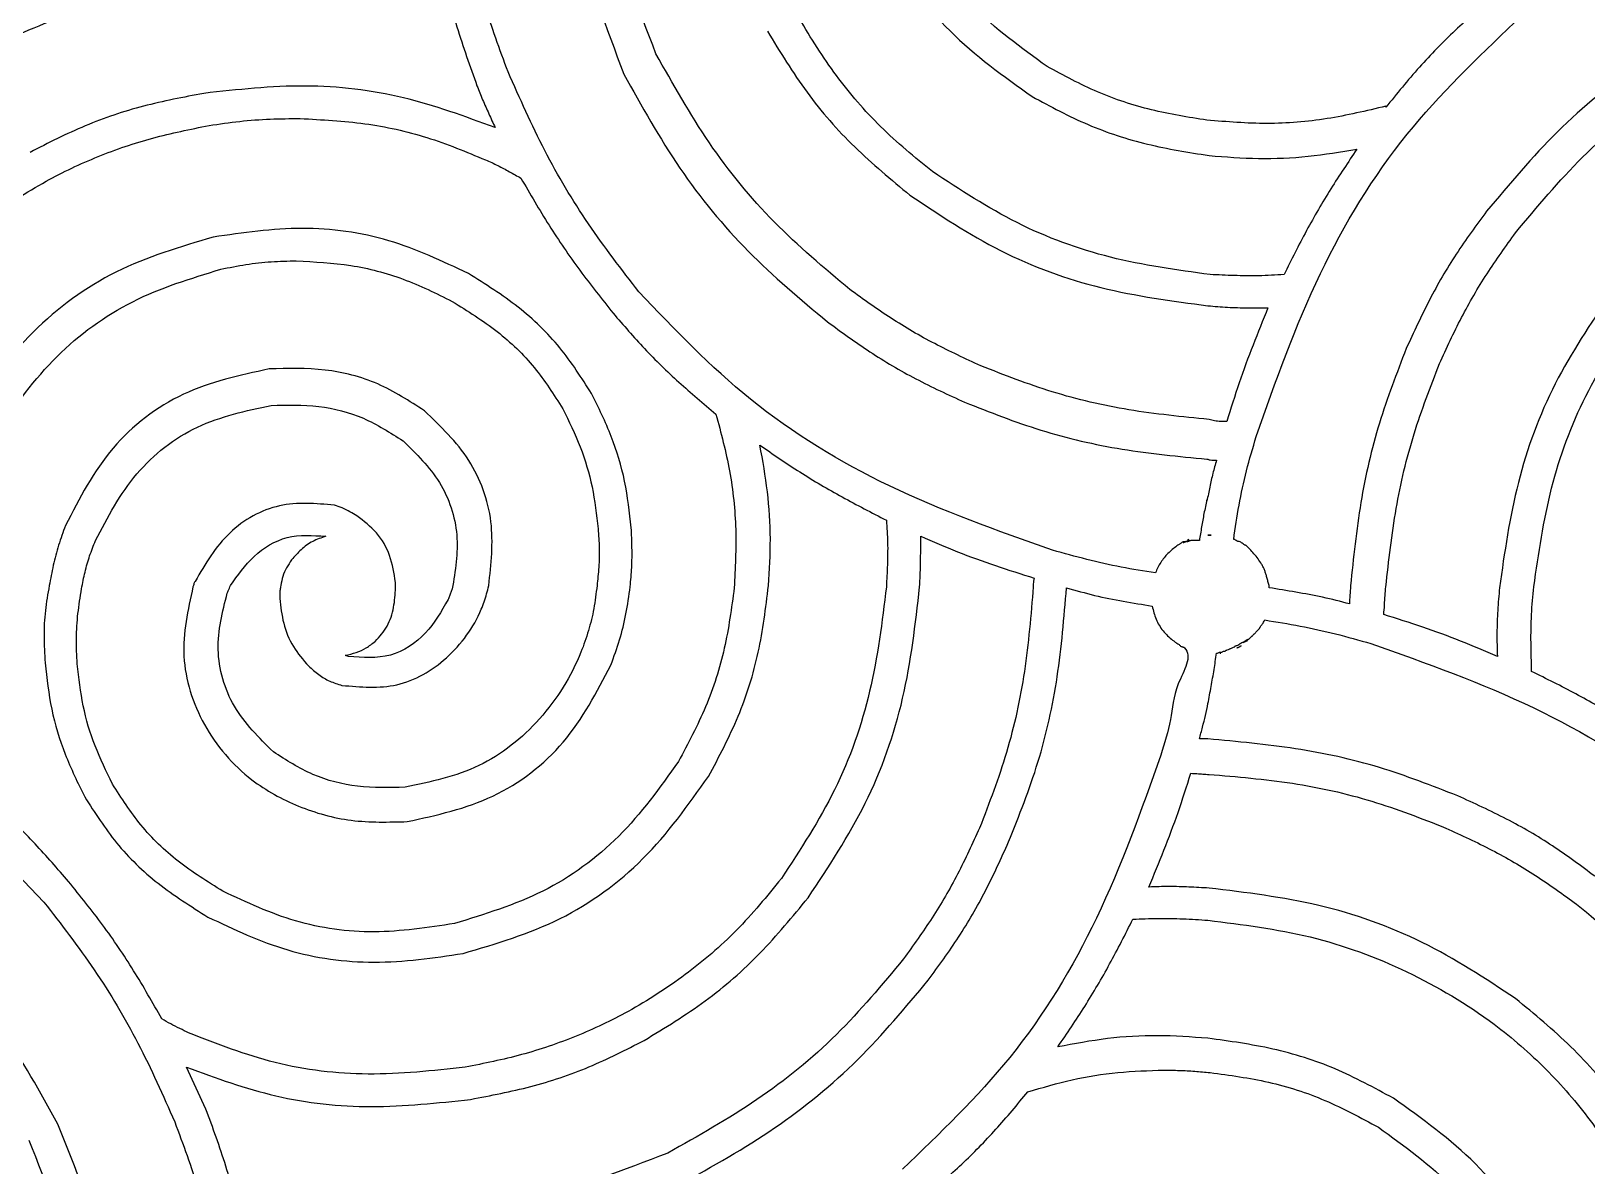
# Model space of a CAD drawing. Extents: x 0 to 371, y 0 to 260.
# Drawn here: x 242.17 to 280.58, y 137.5 to 165.5 of the extents above; entities that cross this region are included whole.
import ezdxf

# ---------------------------------------------------------------- set-up
doc = ezdxf.new("R2010")
doc.units = 0
doc.layers.add('Layer_1', color=7, linetype='CONTINUOUS')

msp = doc.modelspace()

# ---------------------------------------------------------------- linework, layer by layer
at = {"layer": 'Layer_1', "color": 7}
for points in [[(275.616243, 163.618127), (275.616243, 163.644998)], [(271.197913, 153.908125), (271.197913, 153.93448)], [(270.668747, 152.902502), (270.642394, 152.902502), (270.616042, 152.902502)], [(270.721452, 152.902502), (270.695099, 152.902502)], [(270.748333, 152.955728), (270.721452, 152.929373)], [(271.012917, 152.929373), (270.986035, 152.929373), (270.93333, 152.929373), (270.906977, 152.929373), (270.880625, 152.929373), (270.827391, 152.929373), (270.801038, 152.929373)], [(271.885724, 152.955728), (271.859372, 152.955728)], [(272.256247, 152.7175), (272.17666, 152.797081)], [(251.169162, 151.765103), (251.169162, 151.897395)], [(272.732708, 151.765103), (272.732708, 151.817813)], [(272.229894, 150.494897), (272.308952, 150.574478)], [(272.414891, 150.680414), (272.494477, 150.75948)], [(271.436144, 150.151248), (271.462497, 150.151248)], [(271.224266, 148.034581), (271.012917, 148.034581)], [(246.485727, 138.906456), (246.009787, 139.937918)]]:
    msp.add_lwpolyline(points, dxfattribs=at)
for points in [[(248.816852, 163.340108)], [(248.720215, 159.830243)], [(264.133745, 153.034793)], [(270.711636, 152.916972)], [(270.721452, 152.902502)], [(270.748333, 152.955728)], [(271.224266, 153.061664), (271.303852, 153.061664), (271.224266, 153.061664)], [(267.731977, 151.765103)], [(272.626769, 150.971353)], [(272.044368, 150.33625)], [(271.515202, 150.151248), (271.542083, 150.151248), (271.515202, 150.151248)], [(270.801038, 147.187605)], [(270.298224, 143.605911)], [(270.139051, 139.865571)]]:
    msp.add_lwpolyline(points, close=True, dxfattribs=at)
for points, knots in [([(257.598227, 164.941043), (257.1702, 166.043731), (256.288893, 168.314167), (255.9687, 172.044263), (256.366684, 174.520783), (256.566249, 175.762605)], [0, 0, 0, 0, 3.536436, 7.28153, 11.048228, 11.048228, 11.048228, 11.048228]), ([(255.640207, 175.498021), (255.464886, 174.234355), (255.114684, 171.710194), (255.491499, 167.913249), (256.373139, 165.580186), (256.804477, 164.438748)], [0, 0, 0, 0, 3.820461, 7.631338, 11.281721, 11.281721, 11.281721, 11.281721]), ([(267.255516, 164.62375), (266.613786, 165.087421), (265.346376, 166.003168), (263.940181, 167.930581), (263.487326, 169.411566), (263.260413, 170.153644)], [0, 0, 0, 0, 2.366487, 4.673791, 6.990992, 6.990992, 6.990992, 6.990992]), ([(253.947287, 164.491458), (253.741516, 165.045939), (253.322005, 166.17638), (252.903341, 167.980108), (252.75357, 169.226275), (252.67708, 169.862706)], [0, 0, 0, 0, 1.773057, 3.6148, 5.537175, 5.537175, 5.537175, 5.537175]), ([(264.424683, 162.030627), (263.986116, 162.388101), (263.115381, 163.097834), (262.022273, 164.385502), (261.154871, 165.722641), (260.509544, 167.088696), (260.047095, 168.438612), (259.861113, 169.370085), (259.76812, 169.835835)], [0, 0, 0, 0, 1.694336, 3.363942, 5.041931, 6.462934, 7.88643, 9.310004, 9.310004, 9.310004, 9.310004]), ([(262.519374, 169.941771), (262.761442, 169.124654), (263.243781, 167.49649), (264.783794, 165.379814), (266.178505, 164.386082), (266.884993, 163.88271)], [0, 0, 0, 0, 2.54426, 5.069614, 7.661986, 7.661986, 7.661986, 7.661986]), ([(241.617291, 165.311563), (242.28791, 165.598605), (243.662571, 166.186995), (245.906768, 166.670409), (247.456452, 166.755267), (248.242208, 166.798294)], [0, 0, 0, 0, 2.184858, 4.4786, 6.83788, 6.83788, 6.83788, 6.83788]), ([(252.465207, 166.343541), (252.53758, 166.09656), (252.682296, 165.602695), (252.919472, 164.869923), (253.093294, 164.387591), (253.179892, 164.147293)], [0, 0, 0, 0, 0.772083, 1.543859, 2.310101, 2.310101, 2.310101, 2.310101]), ([(278.262076, 166.343541), (277.947367, 166.071), (277.313213, 165.521819), (276.423117, 164.614901), (275.886712, 163.95225), (275.616243, 163.618127)], [0, 0, 0, 0, 1.248722, 2.516229, 3.805333, 3.805333, 3.805333, 3.805333]), ([(284.215201, 166.078958), (283.429584, 165.641996), (281.870197, 164.774662), (279.798403, 163.076267), (278.666652, 161.724557), (278.103432, 161.051875)], [0, 0, 0, 0, 2.693788, 5.346954, 7.975332, 7.975332, 7.975332, 7.975332]), ([(272.414891, 155.495625), (272.896922, 156.856125), (273.830049, 159.489814), (275.965578, 163.00879), (277.867794, 164.826172), (278.791243, 165.708438)], [0, 0, 0, 0, 4.325799, 8.373985, 12.193381, 12.193381, 12.193381, 12.193381]), ([(260.349997, 165.497081), (260.661341, 164.984485), (261.282928, 163.961106), (262.476398, 162.598631), (263.403126, 161.833514), (263.869161, 161.44875)], [0, 0, 0, 0, 1.797007, 3.587655, 5.399073, 5.399073, 5.399073, 5.399073]), ([(278.818125, 160.522708), (279.350632, 161.162872), (280.424483, 162.453822), (282.40622, 164.061589), (283.891638, 164.893184), (284.638958, 165.311563)], [0, 0, 0, 0, 2.494016, 5.029417, 7.596492, 7.596492, 7.596492, 7.596492]), ([(262.387082, 159.12021), (261.747593, 159.657335), (260.461198, 160.737814), (258.847677, 162.713237), (258.016406, 164.195417), (257.598227, 164.941043)], [0, 0, 0, 0, 2.50184, 5.032695, 7.594725, 7.594725, 7.594725, 7.594725]), ([(257.174997, 159.0675), (256.749584, 159.618343), (255.895432, 160.724337), (254.809969, 162.543064), (254.236632, 163.837963), (253.947287, 164.491458)], [0, 0, 0, 0, 2.086879, 4.19008, 6.332929, 6.332929, 6.332929, 6.332929]), ([(256.804477, 164.438748), (257.243463, 163.651167), (258.114883, 162.087763), (259.813039, 160.015695), (261.162967, 158.885984), (261.83156, 158.32646)], [0, 0, 0, 0, 2.701966, 5.363601, 7.975465, 7.975465, 7.975465, 7.975465]), ([(271.197913, 163.300833), (270.739017, 163.373369), (269.818824, 163.518822), (268.485701, 163.960951), (267.664975, 164.403141), (267.255516, 164.62375)], [0, 0, 0, 0, 1.392508, 2.792301, 4.185936, 4.185936, 4.185936, 4.185936]), ([(253.629477, 163.115831), (252.882831, 163.391468), (251.372827, 163.948912), (248.913755, 164.236925), (247.269142, 164.054856), (246.433017, 163.962291)], [0, 0, 0, 0, 2.382382, 4.818091, 7.337064, 7.337064, 7.337064, 7.337064]), ([(253.179892, 164.147293), (253.225816, 164.032353), (253.318219, 163.801081), (253.471476, 163.458617), (253.576693, 163.230347), (253.629477, 163.115831)], [0, 0, 0, 0, 0.371289, 0.74707, 1.125366, 1.125366, 1.125366, 1.125366]), ([(246.433017, 163.962291), (245.934614, 163.867179), (244.940234, 163.677417), (243.495517, 163.19541), (242.596018, 162.736461), (242.146457, 162.507083)], [0, 0, 0, 0, 1.521336, 3.035266, 4.547924, 4.547924, 4.547924, 4.547924]), ([(266.884993, 163.88271), (267.338158, 163.639148), (268.24542, 163.151524), (269.723237, 162.671002), (270.741319, 162.508696), (271.250618, 162.427502)], [0, 0, 0, 0, 1.541296, 3.085767, 4.63181, 4.63181, 4.63181, 4.63181]), ([(275.616243, 163.644998), (275.13487, 163.530442), (274.171465, 163.301174), (272.68214, 163.178811), (271.693032, 163.260128), (271.197913, 163.300833)], [0, 0, 0, 0, 1.483304, 2.968637, 4.457369, 4.457369, 4.457369, 4.457369]), ([(246.565308, 163.168541), (246.817555, 163.205346), (247.318289, 163.278408), (248.070463, 163.336183), (248.569219, 163.338805), (248.816852, 163.340108)], [0, 0, 0, 0, 0.764629, 1.517859, 2.26062, 2.26062, 2.26062, 2.26062]), ([(248.816852, 163.340108), (249.350386, 163.312237), (250.406285, 163.257078), (251.952602, 162.917732), (252.913654, 162.519822), (253.391249, 162.322081)], [0, 0, 0, 0, 1.601314, 3.169101, 4.717874, 4.717874, 4.717874, 4.717874]), ([(238.7601, 158.511978), (239.117535, 158.950539), (239.827166, 159.821235), (241.114598, 160.914414), (242.451654, 161.781852), (243.817823, 162.427137), (245.167922, 162.889548), (246.099516, 163.075544), (246.565308, 163.168541)], [0, 0, 0, 0, 1.694248, 3.363666, 5.041543, 6.462666, 7.886398, 9.310103, 9.310103, 9.310103, 9.310103]), ([(271.250618, 162.427502), (271.657951, 162.395798), (272.472341, 162.332412), (273.697904, 162.385117), (274.501344, 162.519592), (274.90208, 162.586664)], [0, 0, 0, 0, 1.225045, 2.449263, 3.667495, 3.667495, 3.667495, 3.667495]), ([(274.90208, 162.586664), (274.684363, 162.262525), (274.244577, 161.607768), (273.641704, 160.574877), (273.283546, 159.85448), (273.102702, 159.49073)], [0, 0, 0, 0, 1.171251, 2.365913, 3.584371, 3.584371, 3.584371, 3.584371]), ([(253.391249, 162.322081), (253.492896, 162.276751), (253.692996, 162.187517), (253.980283, 162.029522), (254.169549, 161.924641), (254.26458, 161.87198)], [0, 0, 0, 0, 0.333736, 0.656986, 0.982968, 0.982968, 0.982968, 0.982968]), ([(254.26458, 161.87198), (254.491669, 161.480974), (254.944218, 160.70177), (255.706733, 159.589423), (256.262735, 158.887988), (256.539894, 158.538333)], [0, 0, 0, 0, 1.356194, 2.702651, 4.040972, 4.040972, 4.040972, 4.040972]), ([(271.2775, 159.49073), (270.451965, 159.604223), (268.813292, 159.829505), (266.473525, 160.687168), (265.105735, 161.58405), (264.424683, 162.030627)], [0, 0, 0, 0, 2.495871, 4.95426, 7.392293, 7.392293, 7.392293, 7.392293]), ([(263.869161, 161.44875), (264.5976, 160.9633), (266.06002, 159.988706), (268.576667, 159.072712), (270.337353, 158.840372), (271.224266, 158.723335)], [0, 0, 0, 0, 2.619894, 5.259723, 7.939252, 7.939252, 7.939252, 7.939252]), ([(278.103432, 161.051875), (277.846823, 160.70495), (277.329345, 160.005343), (276.672629, 158.866209), (276.304077, 158.066479), (276.119057, 157.665002)], [0, 0, 0, 0, 1.293785, 2.609043, 3.934954, 3.934954, 3.934954, 3.934954]), ([(252.968019, 159.517085), (252.324144, 159.820846), (251.028494, 160.432094), (248.843862, 160.733584), (247.401357, 160.523237), (246.671245, 160.416771)], [0, 0, 0, 0, 2.12763, 4.281365, 6.488666, 6.488666, 6.488666, 6.488666]), ([(246.671245, 160.416771), (245.854127, 160.174702), (244.225963, 159.692363), (242.109288, 158.152347), (241.115556, 156.757635), (240.612183, 156.051146)], [0, 0, 0, 0, 2.544261, 5.069616, 7.661989, 7.661989, 7.661989, 7.661989]), ([(276.93916, 157.294998), (277.11508, 157.676899), (277.465055, 158.436653), (278.094531, 159.516872), (278.5778, 160.188643), (278.818125, 160.522708)], [0, 0, 0, 0, 1.260982, 2.508596, 3.74276, 3.74276, 3.74276, 3.74276]), ([(246.856247, 159.623021), (247.062849, 159.665011), (247.474018, 159.748577), (248.097699, 159.817805), (248.513311, 159.826109), (248.720215, 159.830243)], [0, 0, 0, 0, 0.632289, 1.258348, 1.878993, 1.878993, 1.878993, 1.878993]), ([(248.720215, 159.830243), (249.17001, 159.806757), (250.065175, 159.760016), (251.374242, 159.422207), (252.172554, 159.02673), (252.571144, 158.829271)], [0, 0, 0, 0, 1.349252, 2.685235, 4.017437, 4.017437, 4.017437, 4.017437]), ([(241.326352, 155.627916), (241.790024, 156.269646), (242.705771, 157.537057), (244.633183, 158.943253), (246.114169, 159.396109), (246.856247, 159.623021)], [0, 0, 0, 0, 2.366487, 4.673792, 6.990994, 6.990994, 6.990994, 6.990994]), ([(256.010727, 156.553958), (255.761937, 156.942303), (255.255494, 157.732828), (254.212262, 158.736765), (253.388023, 159.253681), (252.968019, 159.517085)], [0, 0, 0, 0, 1.380369, 2.809918, 4.295238, 4.295238, 4.295238, 4.295238]), ([(273.102702, 159.49073), (272.894082, 159.478164), (272.482964, 159.4534), (271.873833, 159.464446), (271.474379, 159.482052), (271.2775, 159.49073)], [0, 0, 0, 0, 0.626761, 1.235127, 1.826388, 1.826388, 1.826388, 1.826388]), ([(267.387807, 152.691145), (266.027308, 153.173176), (263.393619, 154.106304), (259.874644, 156.241834), (258.057263, 158.14405), (257.174997, 159.0675)], [0, 0, 0, 0, 4.325797, 8.373984, 12.19338, 12.19338, 12.19338, 12.19338]), ([(265.615311, 157.241771), (265.233374, 157.417661), (264.473543, 157.767579), (263.393044, 158.396696), (262.721184, 158.879915), (262.387082, 159.12021)], [0, 0, 0, 0, 1.261045, 2.508746, 3.742942, 3.742942, 3.742942, 3.742942]), ([(252.571144, 158.829271), (252.948974, 158.593895), (253.689427, 158.132614), (254.625035, 157.236419), (255.07579, 156.529613), (255.296558, 156.183438)], [0, 0, 0, 0, 1.333712, 2.613745, 3.842465, 3.842465, 3.842465, 3.842465]), ([(271.224266, 158.723335), (271.385514, 158.709093), (271.711498, 158.680302), (272.206069, 158.671016), (272.538605, 158.670755), (272.705827, 158.670625)], [0, 0, 0, 0, 0.485488, 0.981473, 1.483178, 1.483178, 1.483178, 1.483178]), ([(272.705827, 158.670625), (272.58111, 158.365158), (272.330975, 157.752507), (271.986423, 156.818993), (271.78815, 156.184458), (271.688848, 155.86666)], [0, 0, 0, 0, 0.989827, 1.985217, 2.98394, 2.98394, 2.98394, 2.98394]), ([(281.146141, 158.987918), (280.667449, 158.274465), (279.704344, 156.839029), (278.792624, 154.367997), (278.545593, 152.636599), (278.42125, 151.765103)], [0, 0, 0, 0, 2.571335, 5.173414, 7.810579, 7.810579, 7.810579, 7.810579]), ([(256.539894, 158.538333), (256.794411, 158.243129), (257.306635, 157.649022), (258.158682, 156.820245), (258.770683, 156.309242), (259.07979, 156.051146)], [0, 0, 0, 0, 1.168937, 2.352526, 3.560394, 3.560394, 3.560394, 3.560394]), ([(261.83156, 158.32646), (262.177323, 158.075026), (262.8772, 157.566086), (264.008346, 156.896475), (264.812455, 156.528081), (265.218436, 156.342085)], [0, 0, 0, 0, 1.282194, 2.595353, 3.934411, 3.934411, 3.934411, 3.934411]), ([(279.267705, 151.791458), (279.386532, 152.607545), (279.621981, 154.224582), (280.466617, 156.533501), (281.362378, 157.872706), (281.807599, 158.538333)], [0, 0, 0, 0, 2.47089, 4.895948, 7.292381, 7.292381, 7.292381, 7.292381]), ([(276.119057, 157.665002), (275.883485, 157.056773), (275.405774, 155.823365), (274.95636, 153.855328), (274.815075, 152.503347), (274.743436, 151.817813)], [0, 0, 0, 0, 1.954953, 3.964391, 6.031376, 6.031376, 6.031376, 6.031376]), ([(248.046872, 157.162706), (247.32262, 157.006224), (245.882015, 156.694966), (244.050618, 155.291591), (243.366814, 153.970049), (243.019789, 153.299377)], [0, 0, 0, 0, 2.20522, 4.386386, 6.633918, 6.633918, 6.633918, 6.633918]), ([(251.88333, 156.130728), (251.50957, 156.372764), (250.757691, 156.859659), (249.419958, 157.201562), (248.50878, 157.175777), (248.046872, 157.162706)], [0, 0, 0, 0, 1.329611, 2.674722, 4.057669, 4.057669, 4.057669, 4.057669]), ([(271.250618, 155.918855), (270.589235, 155.983503), (269.283469, 156.111137), (267.38672, 156.548635), (266.199433, 157.01321), (265.615311, 157.241771)], [0, 0, 0, 0, 1.992575, 3.933927, 5.81399, 5.81399, 5.81399, 5.81399]), ([(275.616243, 151.791458), (275.68796, 152.43558), (275.829674, 153.708379), (276.268344, 155.558426), (276.717752, 156.72183), (276.93916, 157.294998)], [0, 0, 0, 0, 1.943386, 3.84017, 5.682105, 5.682105, 5.682105, 5.682105]), ([(256.989995, 153.246666), (256.946239, 153.630533), (256.858905, 154.396702), (256.521495, 155.512173), (256.181462, 156.20572), (256.010727, 156.553958)], [0, 0, 0, 0, 1.157468, 2.310219, 3.472746, 3.472746, 3.472746, 3.472746]), ([(265.218436, 156.342085), (265.839722, 156.097645), (267.101491, 155.601212), (269.1149, 155.138505), (270.498854, 155.006687), (271.197913, 154.940103)], [0, 0, 0, 0, 2.001067, 4.063967, 6.169534, 6.169534, 6.169534, 6.169534]), ([(243.760828, 152.929373), (244.063755, 153.505458), (244.661562, 154.642326), (246.231787, 155.864898), (247.476107, 156.130126), (248.099582, 156.263019)], [0, 0, 0, 0, 1.939237, 3.826964, 5.722687, 5.722687, 5.722687, 5.722687]), ([(248.099582, 156.263019), (248.491487, 156.272448), (249.264269, 156.291039), (250.397587, 156.001946), (251.036677, 155.592895), (251.354164, 155.389688)], [0, 0, 0, 0, 1.173339, 2.313662, 3.43938, 3.43938, 3.43938, 3.43938]), ([(253.47083, 151.817813), (253.529149, 152.344913), (253.646908, 153.409239), (253.071376, 154.994), (252.282051, 155.74923), (251.88333, 156.130728)], [0, 0, 0, 0, 1.577662, 3.185635, 4.827022, 4.827022, 4.827022, 4.827022]), ([(255.296558, 156.183438), (255.449701, 155.872478), (255.754367, 155.253849), (256.049944, 154.252941), (256.129361, 153.566275), (256.169374, 153.220311)], [0, 0, 0, 0, 1.038734, 2.066479, 3.110095, 3.110095, 3.110095, 3.110095]), ([(259.07979, 156.051146), (259.203237, 155.585359), (259.450475, 154.652484), (259.603928, 153.207981), (259.554528, 152.245229), (259.529892, 151.765103)], [0, 0, 0, 0, 1.444383, 2.892794, 4.333704, 4.333704, 4.333704, 4.333704]), ([(271.688848, 155.86666), (271.637654, 155.866857), (271.536981, 155.867244), (271.388434, 155.876298), (271.295783, 155.904908), (271.250618, 155.918855)], [0, 0, 0, 0, 0.15374, 0.302327, 0.443654, 0.443654, 0.443654, 0.443654]), ([(251.354164, 155.389688), (251.683039, 155.069119), (252.340004, 154.428748), (252.789153, 153.076479), (252.64329, 152.181446), (252.571144, 151.738748)], [0, 0, 0, 0, 1.365365, 2.727462, 4.060545, 4.060545, 4.060545, 4.060545]), ([(260.376352, 151.817813), (260.399283, 152.201461), (260.445407, 152.973119), (260.370998, 154.135777), (260.233675, 154.901022), (260.164995, 155.283752)], [0, 0, 0, 0, 1.152286, 2.317672, 3.483705, 3.483705, 3.483705, 3.483705]), ([(260.164995, 155.283752), (260.490881, 155.058789), (261.149414, 154.604198), (262.196328, 153.992936), (262.921201, 153.619831), (263.286769, 153.431668)], [0, 0, 0, 0, 1.187646, 2.399927, 3.63333, 3.63333, 3.63333, 3.63333]), ([(271.859372, 152.955728), (271.900041, 153.238514), (271.981842, 153.807295), (272.168042, 154.655804), (272.332205, 155.214314), (272.414891, 155.495625)], [0, 0, 0, 0, 0.856909, 1.723537, 2.603019, 2.603019, 2.603019, 2.603019]), ([(271.197913, 154.940103), (271.224221, 154.932996), (271.276246, 154.918941), (271.356681, 154.913895), (271.409691, 154.913797), (271.436144, 154.913748)], [0, 0, 0, 0, 0.08155, 0.161267, 0.240676, 0.240676, 0.240676, 0.240676]), ([(271.436144, 154.913748), (271.404098, 154.805697), (271.339324, 154.587292), (271.27205, 154.249037), (271.22276, 154.022381), (271.197913, 153.908125)], [0, 0, 0, 0, 0.337922, 0.683047, 1.03387, 1.03387, 1.03387, 1.03387]), ([(249.660727, 153.802188), (249.202723, 153.842333), (248.275494, 153.923608), (246.961734, 153.184726), (246.472946, 152.352484), (246.221144, 151.92375)], [0, 0, 0, 0, 1.356337, 2.745907, 4.222353, 4.222353, 4.222353, 4.222353]), ([(250.216249, 153.537605), (250.159014, 153.573195), (250.041731, 153.646124), (249.856226, 153.736669), (249.724935, 153.78067), (249.660727, 153.802188)], [0, 0, 0, 0, 0.202151, 0.414237, 0.617239, 0.617239, 0.617239, 0.617239]), ([(271.197913, 153.93448), (271.173306, 153.822297), (271.12467, 153.600573), (271.06539, 153.264954), (271.030492, 153.04177), (271.012917, 152.929373)], [0, 0, 0, 0, 0.344516, 0.680921, 1.022213, 1.022213, 1.022213, 1.022213]), ([(243.019789, 153.299377), (242.961552, 153.13881), (242.844978, 152.817394), (242.713171, 152.321622), (242.652957, 151.985514), (242.622914, 151.817813)], [0, 0, 0, 0, 0.512246, 1.025391, 1.536387, 1.536387, 1.536387, 1.536387]), ([(251.169162, 151.897395), (251.134203, 152.123287), (251.06635, 152.56173), (250.729947, 153.148219), (250.387216, 153.408011), (250.216249, 153.537605)], [0, 0, 0, 0, 0.682348, 1.324395, 1.963469, 1.963469, 1.963469, 1.963469]), ([(256.963124, 151.791458), (256.977341, 151.950412), (257.005909, 152.269831), (257.010736, 152.755943), (256.996965, 153.081761), (256.989995, 153.246666)], [0, 0, 0, 0, 0.478613, 0.961775, 1.45692, 1.45692, 1.45692, 1.45692]), ([(263.286769, 153.431668), (263.299315, 153.246883), (263.324258, 152.879531), (263.312912, 152.331974), (263.295423, 151.970384), (263.286769, 151.791458)], [0, 0, 0, 0, 0.55537, 1.104068, 1.641535, 1.641535, 1.641535, 1.641535]), ([(243.416664, 151.738748), (243.44475, 151.877273), (243.500168, 152.150593), (243.611114, 152.550097), (243.711233, 152.803733), (243.760828, 152.929373)], [0, 0, 0, 0, 0.424009, 0.8366, 1.2416, 1.2416, 1.2416, 1.2416]), ([(247.094475, 151.817813), (247.273243, 152.071923), (247.631398, 152.581025), (248.481914, 153.101979), (249.124069, 153.057384), (249.44937, 153.034793)], [0, 0, 0, 0, 0.929904, 1.863034, 2.821039, 2.821039, 2.821039, 2.821039]), ([(249.44937, 153.034793), (249.338203, 152.997994), (249.115761, 152.924359), (248.83183, 152.713059), (248.678537, 152.539251), (248.602394, 152.452916)], [0, 0, 0, 0, 0.349447, 0.699231, 1.044459, 1.044459, 1.044459, 1.044459]), ([(256.169374, 153.220311), (256.181858, 153.061972), (256.206655, 152.747459), (256.190696, 152.278319), (256.158796, 151.970205), (256.143019, 151.817813)], [0, 0, 0, 0, 0.476174, 0.945835, 1.405453, 1.405453, 1.405453, 1.405453]), ([(264.106874, 151.791458), (264.114029, 151.926313), (264.12854, 152.199799), (264.133448, 152.61446), (264.133645, 152.89403), (264.133745, 153.034793)], [0, 0, 0, 0, 0.405094, 0.821528, 1.24383, 1.24383, 1.24383, 1.24383]), ([(264.133745, 153.034793), (264.43583, 152.905888), (265.042743, 152.646906), (265.978428, 152.301969), (266.616558, 152.103417), (266.938227, 152.003331)], [0, 0, 0, 0, 0.985227, 1.979402, 2.989939, 2.989939, 2.989939, 2.989939]), ([(270.616042, 152.902502), (270.598083, 152.891848), (270.56121, 152.869974), (270.511699, 152.829609), (270.474827, 152.807735), (270.456868, 152.797081)], [0, 0, 0, 0, 0.062568, 0.128467, 0.191035, 0.191035, 0.191035, 0.191035]), ([(270.695099, 152.902502), (270.697438, 152.904772), (270.701404, 152.908619), (270.70642, 152.912872), (270.716842, 152.920714), (270.694743, 152.908219), (270.684127, 152.904351), (270.666636, 152.902627), (270.647487, 152.897722), (270.639658, 152.881993), (270.608682, 152.871448), (270.629176, 152.887059), (270.642751, 152.897314), (270.659732, 152.900703), (270.668747, 152.902502)], [0, 0, 0, 0, 0.009535, 0.016162, 0.021988, 0.037856, 0.05315, 0.067603, 0.088307, 0.10692, 0.127624, 0.137982, 0.161244, 0.18757, 0.18757, 0.18757, 0.18757]), ([(270.711636, 152.916972), (270.715848, 152.918989), (270.724123, 152.922952), (270.7339, 152.927944), (270.756408, 152.92994), (270.732024, 152.928852), (270.721748, 152.92457), (270.715031, 152.919523), (270.711636, 152.916972)], [0, 0, 0, 0, 0.013578, 0.02667, 0.039037, 0.054392, 0.066418, 0.078708, 0.078708, 0.078708, 0.078708]), ([(270.721452, 152.929373), (270.728043, 152.928441), (270.738082, 152.927022), (270.750663, 152.939043), (270.749255, 152.949125), (270.748333, 152.955728)], [0, 0, 0, 0, 0.018753, 0.028564, 0.047188, 0.047188, 0.047188, 0.047188]), ([(270.721452, 152.902502), (270.728799, 152.904013), (270.742821, 152.906898), (270.75109, 152.924795), (270.786732, 152.930301), (270.753697, 152.930073), (270.738208, 152.919783), (270.727964, 152.909218), (270.721452, 152.902502)], [0, 0, 0, 0, 0.020878, 0.039847, 0.060724, 0.080435, 0.096, 0.123166, 0.123166, 0.123166, 0.123166]), ([(270.801038, 152.929373), (270.791998, 152.927596), (270.773215, 152.923905), (270.749274, 152.907969), (270.730492, 152.904278), (270.721452, 152.902502)], [0, 0, 0, 0, 0.027413, 0.056957, 0.08437, 0.08437, 0.08437, 0.08437]), ([(272.018016, 152.902502), (272.000522, 152.904238), (271.966341, 152.907629), (271.920866, 152.927102), (271.896804, 152.946702), (271.885724, 152.955728)], [0, 0, 0, 0, 0.052537, 0.102649, 0.145423, 0.145423, 0.145423, 0.145423]), ([(272.17666, 152.797081), (272.174091, 152.799372), (272.165753, 152.80681), (272.149418, 152.819298), (272.116941, 152.821129), (272.091054, 152.853759), (272.051705, 152.873767), (272.028844, 152.893266), (272.018016, 152.902502)], [0, 0, 0, 0, 0.010358, 0.033621, 0.059946, 0.102464, 0.149714, 0.192231, 0.192231, 0.192231, 0.192231]), ([(269.927702, 152.135623), (269.644796, 152.177912), (269.075665, 152.262986), (268.230194, 152.460081), (267.66951, 152.613874), (267.387807, 152.691145)], [0, 0, 0, 0, 0.857836, 1.725738, 2.602109, 2.602109, 2.602109, 2.602109]), ([(270.456868, 152.797081), (270.38104, 152.738934), (270.229197, 152.622498), (270.049531, 152.395003), (269.968269, 152.221994), (269.927702, 152.135623)], [0, 0, 0, 0, 0.285942, 0.572589, 0.85835, 0.85835, 0.85835, 0.85835]), ([(272.732708, 151.817813), (272.723942, 151.852773), (272.706873, 151.920851), (272.681243, 152.0181), (272.654341, 152.106665), (272.626093, 152.18903), (272.593614, 152.270163), (272.536212, 152.366276), (272.461432, 152.480166), (272.36404, 152.604158), (272.291784, 152.680133), (272.256247, 152.7175)], [0, 0, 0, 0, 0.108128, 0.210555, 0.301685, 0.385703, 0.471853, 0.563171, 0.720814, 0.8806, 1.035248, 1.035248, 1.035248, 1.035248]), ([(248.602394, 152.452916), (248.560134, 152.389341), (248.475259, 152.261654), (248.379118, 152.048457), (248.351659, 151.895137), (248.33781, 151.817813)], [0, 0, 0, 0, 0.228959, 0.459846, 0.694772, 0.694772, 0.694772, 0.694772]), ([(242.622914, 151.817813), (242.585737, 151.612641), (242.510744, 151.198773), (242.480357, 150.559464), (242.504662, 150.130421), (242.516977, 149.91302)], [0, 0, 0, 0, 0.625041, 1.260818, 1.9139, 1.9139, 1.9139, 1.9139]), ([(243.310727, 149.886664), (243.299946, 150.095694), (243.278571, 150.510151), (243.321663, 151.130101), (243.385015, 151.535981), (243.416664, 151.738748)], [0, 0, 0, 0, 0.627466, 1.244117, 1.859713, 1.859713, 1.859713, 1.859713]), ([(246.168433, 151.791458), (246.042694, 151.219301), (245.789398, 150.066714), (246.357368, 148.317624), (247.44199, 147.049926), (248.764631, 146.32979), (250.082831, 145.959162), (250.996942, 145.984262), (251.4601, 145.99698)], [0, 0, 0, 0, 1.731203, 3.487438, 5.285215, 6.609014, 7.955642, 9.338713, 9.338713, 9.338713, 9.338713]), ([(246.221144, 151.92375), (246.213908, 151.91262), (246.197868, 151.887948), (246.189025, 151.840341), (246.175619, 151.808517), (246.168433, 151.791458)], [0, 0, 0, 0, 0.039476, 0.087505, 0.142997, 0.142997, 0.142997, 0.142997]), ([(247.014894, 151.632811), (247.023945, 151.652628), (247.042794, 151.693896), (247.066575, 151.756728), (247.085424, 151.797996), (247.094475, 151.817813)], [0, 0, 0, 0, 0.065343, 0.136074, 0.201417, 0.201417, 0.201417, 0.201417]), ([(248.33781, 151.817813), (248.3307, 151.782674), (248.316576, 151.712868), (248.311613, 151.606322), (248.311508, 151.535768), (248.311455, 151.50052)], [0, 0, 0, 0, 0.107401, 0.213354, 0.319138, 0.319138, 0.319138, 0.319138]), ([(249.846245, 149.357498), (250.3063, 149.316507), (251.237684, 149.233521), (252.519034, 149.985759), (253.134489, 150.837712), (253.359725, 151.421814), (253.419419, 151.616752), (253.453425, 151.749745), (253.47083, 151.817813)], [0, 0, 0, 0, 1.356337, 2.745907, 4.222353, 4.421742, 4.622772, 4.833539, 4.833539, 4.833539, 4.833539]), ([(250.66635, 150.442186), (250.774409, 150.562194), (250.992287, 150.804165), (251.141405, 151.279247), (251.159916, 151.603265), (251.169162, 151.765103)], [0, 0, 0, 0, 0.479683, 0.967182, 1.45365, 1.45365, 1.45365, 1.45365]), ([(256.143019, 151.817813), (256.120613, 151.628337), (256.076318, 151.253763), (255.938841, 150.704994), (255.604638, 149.740047), (254.818037, 148.475148), (253.281569, 147.239479), (252.032644, 146.975981), (251.406874, 146.843956)], [0, 0, 0, 0, 0.571886, 1.130561, 1.693003, 3.632311, 5.520235, 7.416086, 7.416086, 7.416086, 7.416086]), ([(252.571144, 151.738748), (252.560342, 151.709876), (252.537842, 151.649736), (252.498508, 151.563176), (252.476009, 151.503036), (252.465207, 151.474164)], [0, 0, 0, 0, 0.092457, 0.192584, 0.28504, 0.28504, 0.28504, 0.28504]), ([(256.487183, 149.859793), (256.561355, 150.064743), (256.71057, 150.477048), (256.86981, 151.124216), (256.931737, 151.567026), (256.963124, 151.791458)], [0, 0, 0, 0, 0.653591, 1.314851, 1.994441, 1.994441, 1.994441, 1.994441]), ([(259.529892, 151.765103), (259.462935, 151.264472), (259.329036, 150.263325), (258.863572, 148.81343), (258.390117, 147.923056), (258.153749, 147.478543)], [0, 0, 0, 0, 1.513479, 3.026611, 4.535163, 4.535163, 4.535163, 4.535163]), ([(258.894788, 147.108539), (259.153988, 147.596594), (259.672366, 148.572665), (260.171247, 150.167483), (260.307869, 151.266778), (260.376352, 151.817813)], [0, 0, 0, 0, 1.655627, 3.311125, 4.974999, 4.974999, 4.974999, 4.974999]), ([(263.286769, 151.791458), (263.179851, 150.926749), (262.967256, 149.207355), (262.103302, 146.742216), (261.162215, 145.308207), (260.694161, 144.594998)], [0, 0, 0, 0, 2.610138, 5.190017, 7.742731, 7.742731, 7.742731, 7.742731]), ([(261.35562, 144.118541), (261.856987, 144.877485), (262.864708, 146.402918), (263.793971, 149.030861), (264.00212, 150.867262), (264.106874, 151.791458)], [0, 0, 0, 0, 2.72216, 5.471392, 8.25676, 8.25676, 8.25676, 8.25676]), ([(266.911875, 151.791458), (266.854108, 151.092927), (266.739984, 149.712908), (266.305477, 147.707597), (265.824781, 146.45355), (265.588958, 145.838333)], [0, 0, 0, 0, 2.101703, 4.152129, 6.126766, 6.126766, 6.126766, 6.126766]), ([(266.303122, 145.494168), (266.56179, 146.143883), (267.087221, 147.463641), (267.554436, 149.578731), (267.672375, 151.031112), (267.731977, 151.765103)], [0, 0, 0, 0, 2.095571, 4.256707, 6.464771, 6.464771, 6.464771, 6.464771]), ([(266.938227, 152.003331), (266.931154, 151.979315), (266.917747, 151.933794), (266.911756, 151.862175), (266.911834, 151.81564), (266.911875, 151.791458)], [0, 0, 0, 0, 0.074913, 0.141994, 0.214569, 0.214569, 0.214569, 0.214569]), ([(267.731977, 151.765103), (267.963142, 151.699658), (268.426094, 151.568591), (269.13459, 151.426569), (269.61058, 151.352198), (269.848644, 151.315002)], [0, 0, 0, 0, 0.720513, 1.442967, 2.165843, 2.165843, 2.165843, 2.165843]), ([(274.717083, 151.368228), (274.497187, 151.424763), (274.059817, 151.53721), (273.395509, 151.658499), (272.953303, 151.729623), (272.732708, 151.765103)], [0, 0, 0, 0, 0.680934, 1.354363, 2.024705, 2.024705, 2.024705, 2.024705]), ([(274.743436, 151.817813), (274.741871, 151.767154), (274.738798, 151.667678), (274.721721, 151.518363), (274.718648, 151.418887), (274.717083, 151.368228)], [0, 0, 0, 0, 0.151991, 0.298453, 0.450443, 0.450443, 0.450443, 0.450443]), ([(275.563538, 151.103645), (275.570718, 151.182636), (275.584887, 151.338527), (275.594286, 151.56839), (275.609047, 151.718348), (275.616243, 151.791458)], [0, 0, 0, 0, 0.237922, 0.469539, 0.689887, 0.689887, 0.689887, 0.689887]), ([(278.42125, 151.765103), (278.405397, 151.579671), (278.373561, 151.207287), (278.352005, 150.642094), (278.362643, 150.263083), (278.368016, 150.071666)], [0, 0, 0, 0, 0.558306, 1.121186, 1.695539, 1.695539, 1.695539, 1.695539]), ([(279.215, 149.701147), (279.208053, 149.936617), (279.194275, 150.403633), (279.203697, 151.1018), (279.246409, 151.561999), (279.267705, 151.791458)], [0, 0, 0, 0, 0.706737, 1.401697, 2.092798, 2.092798, 2.092798, 2.092798]), ([(248.152808, 147.716772), (247.798159, 148.066787), (247.095137, 148.760622), (246.662518, 150.235254), (246.898662, 151.171826), (247.014894, 151.632811)], [0, 0, 0, 0, 1.480055, 2.933911, 4.343136, 4.343136, 4.343136, 4.343136]), ([(248.311455, 151.50052), (248.334616, 151.296021), (248.381107, 150.88552), (248.616577, 150.300266), (248.889649, 149.988621), (249.025624, 149.833438)], [0, 0, 0, 0, 0.616271, 1.237078, 1.852808, 1.852808, 1.852808, 1.852808]), ([(252.465207, 151.474164), (252.299976, 151.182851), (251.96686, 150.595549), (251.057602, 149.988142), (250.358258, 150.043629), (250.004892, 150.071666)], [0, 0, 0, 0, 1.000474, 2.017009, 3.055252, 3.055252, 3.055252, 3.055252]), ([(269.848644, 151.315002), (269.87458, 151.204534), (269.925913, 150.985893), (270.104285, 150.694086), (270.268836, 150.543934), (270.351458, 150.468541)], [0, 0, 0, 0, 0.338897, 0.670754, 1.005417, 1.005417, 1.005417, 1.005417]), ([(272.52083, 150.812706), (272.536491, 150.829855), (272.566238, 150.862428), (272.599573, 150.917256), (272.617849, 150.953611), (272.626769, 150.971353)], [0, 0, 0, 0, 0.069511, 0.132028, 0.191624, 0.191624, 0.191624, 0.191624]), ([(272.626769, 150.971353), (272.91827, 150.92356), (273.503894, 150.827545), (274.379117, 150.636351), (274.956005, 150.471766), (275.24625, 150.38896)], [0, 0, 0, 0, 0.886111, 1.780194, 2.685514, 2.685514, 2.685514, 2.685514]), ([(278.368016, 150.071666), (278.065928, 150.200605), (277.458999, 150.459659), (276.523365, 150.804903), (275.885212, 151.003525), (275.563538, 151.103645)], [0, 0, 0, 0, 0.985275, 1.979534, 2.990112, 2.990112, 2.990112, 2.990112]), ([(272.308952, 150.574478), (272.31609, 150.576344), (272.3313, 150.580319), (272.343863, 150.604151), (272.356253, 150.629087), (272.385182, 150.63227), (272.395593, 150.658613), (272.407862, 150.672474), (272.414891, 150.680414)], [0, 0, 0, 0, 0.021165, 0.045096, 0.077248, 0.098335, 0.122323, 0.154498, 0.154498, 0.154498, 0.154498]), ([(272.494477, 150.75948), (272.495924, 150.766535), (272.498677, 150.779955), (272.51663, 150.792231), (272.519383, 150.805651), (272.52083, 150.812706)], [0, 0, 0, 0, 0.020831, 0.039628, 0.060459, 0.060459, 0.060459, 0.060459]), ([(232.251453, 150.362605), (233.612185, 149.880518), (236.246852, 148.947094), (239.768361, 146.817046), (241.601083, 144.928997), (242.490622, 144.012605)], [0, 0, 0, 0, 4.326336, 8.376711, 12.196718, 12.196718, 12.196718, 12.196718]), ([(249.92531, 150.098022), (250.017692, 150.118682), (250.197951, 150.158996), (250.451775, 150.273837), (250.594532, 150.38584), (250.66635, 150.442186)], [0, 0, 0, 0, 0.28362, 0.553413, 0.826546, 0.826546, 0.826546, 0.826546]), ([(270.351458, 150.468541), (270.369458, 150.457949), (270.406414, 150.436203), (270.454404, 150.394035), (270.505534, 150.370522), (270.534852, 150.337579), (270.560202, 150.31625), (270.588785, 150.309754), (270.614485, 150.305159), (270.631282, 150.293302), (270.867461, 150.087458), (270.375799, 149.346848), (270.339275, 148.518825), (270.153276, 147.932008), (270.059993, 147.637706)], [0, 0, 0, 0, 0.062523, 0.128365, 0.190888, 0.227523, 0.260267, 0.287769, 0.314227, 0.337703, 0.348165, 1.252602, 2.153336, 3.059575, 3.059575, 3.059575, 3.059575]), ([(271.462497, 150.151248), (271.471227, 150.158374), (271.488921, 150.172819), (271.527247, 150.17782), (271.553485, 150.177682), (271.568436, 150.177603)], [0, 0, 0, 0, 0.033167, 0.067223, 0.112338, 0.112338, 0.112338, 0.112338]), ([(271.568436, 150.177603), (271.576865, 150.18443), (271.592392, 150.197006), (271.620147, 150.205908), (271.644188, 150.198687), (271.658298, 150.214442), (271.675442, 150.225483), (271.714127, 150.231332), (271.761185, 150.259912), (271.824788, 150.281595), (271.865955, 150.300714), (271.885724, 150.309895)], [0, 0, 0, 0, 0.03227, 0.059443, 0.085836, 0.096297, 0.119774, 0.146232, 0.211574, 0.282303, 0.347645, 0.347645, 0.347645, 0.347645]), ([(271.885724, 150.309895), (271.886975, 150.316811), (271.889134, 150.328756), (271.90277, 150.335377), (271.921113, 150.336969), (271.948735, 150.34413), (271.986166, 150.359942), (272.009497, 150.389913), (272.038818, 150.392827), (272.050566, 150.411819), (272.084449, 150.416889), (272.123134, 150.444685), (272.16091, 150.459086), (272.221107, 150.510814), (272.16955, 150.462082), (272.148856, 150.444502), (272.074391, 150.401756), (272.136293, 150.440602), (272.166362, 150.447534), (272.206079, 150.459378), (272.206444, 150.48777), (272.220637, 150.493954), (272.227629, 150.494666), (272.229894, 150.494897)], [0, 0, 0, 0, 0.019808, 0.034208, 0.041106, 0.075348, 0.119174, 0.161106, 0.181984, 0.200953, 0.221831, 0.280082, 0.333124, 0.376392, 0.414473, 0.456966, 0.509218, 0.547869, 0.589414, 0.628065, 0.647873, 0.662273, 0.669171, 0.669171, 0.669171, 0.669171]), ([(272.044368, 150.33625), (272.028416, 150.32805), (272.000596, 150.31375), (271.975563, 150.291639), (271.921514, 150.279908), (271.982999, 150.291981), (272.009657, 150.308962), (272.032959, 150.327281), (272.044368, 150.33625)], [0, 0, 0, 0, 0.051657, 0.090086, 0.118502, 0.152611, 0.196208, 0.238032, 0.238032, 0.238032, 0.238032]), ([(275.24625, 150.38896), (276.60675, 149.906929), (279.240439, 148.973801), (282.759414, 146.83827), (284.576795, 144.936055), (285.459061, 144.012605)], [0, 0, 0, 0, 4.325799, 8.373984, 12.193381, 12.193381, 12.193381, 12.193381]), ([(242.516977, 149.91302), (242.560733, 149.529153), (242.648067, 148.762984), (242.985477, 147.647512), (243.32551, 146.953966), (243.496245, 146.605728)], [0, 0, 0, 0, 1.157468, 2.310219, 3.472746, 3.472746, 3.472746, 3.472746]), ([(244.184058, 146.923022), (244.03088, 147.234028), (243.726125, 147.85279), (243.430274, 148.853839), (243.350777, 149.540653), (243.310727, 149.886664)], [0, 0, 0, 0, 1.038912, 2.066965, 3.110732, 3.110732, 3.110732, 3.110732]), ([(249.025624, 149.833438), (249.105858, 149.759908), (249.263503, 149.615433), (249.542042, 149.451088), (249.744372, 149.38884), (249.846245, 149.357498)], [0, 0, 0, 0, 0.326019, 0.640572, 0.95956, 0.95956, 0.95956, 0.95956]), ([(250.004892, 150.071666), (249.995858, 150.073405), (249.977114, 150.077013), (249.953089, 150.092675), (249.934344, 150.096283), (249.92531, 150.098022)], [0, 0, 0, 0, 0.027378, 0.056812, 0.08419, 0.08419, 0.08419, 0.08419]), ([(251.4601, 145.99698), (252.184604, 146.155386), (253.626303, 146.470599), (255.451047, 147.877879), (256.139065, 149.193915), (256.487183, 149.859793)], [0, 0, 0, 0, 2.206856, 4.391448, 6.628866, 6.628866, 6.628866, 6.628866]), ([(271.012917, 148.034581), (271.039285, 148.131494), (271.091885, 148.324818), (271.165786, 148.615066), (271.233856, 148.950529), (271.302435, 149.32758), (271.376989, 149.741607), (271.416641, 150.016193), (271.436144, 150.151248)], [0, 0, 0, 0, 0.301316, 0.601074, 0.898294, 1.327951, 1.750855, 2.160192, 2.160192, 2.160192, 2.160192]), ([(282.336766, 147.902289), (282.010535, 148.120231), (281.350168, 148.561397), (280.306688, 149.160662), (279.580795, 149.520045), (279.215, 149.701147)], [0, 0, 0, 0, 1.176781, 2.382078, 3.606441, 3.606441, 3.606441, 3.606441]), ([(277.389269, 146.632083), (276.750332, 146.882001), (275.452506, 147.389643), (273.37381, 147.84171), (271.946981, 147.969734), (271.224266, 148.034581)], [0, 0, 0, 0, 2.055862, 4.175925, 6.351995, 6.351995, 6.351995, 6.351995]), ([(251.406874, 146.843956), (251.015018, 146.834491), (250.242389, 146.815828), (249.109212, 147.104639), (248.470248, 147.513599), (248.152808, 147.716772)], [0, 0, 0, 0, 1.173202, 2.313221, 3.438758, 3.438758, 3.438758, 3.438758]), ([(258.153749, 147.478543), (257.69472, 146.836182), (256.78584, 145.564302), (254.852046, 144.16366), (253.368073, 143.710528), (252.62437, 143.483438)], [0, 0, 0, 0, 2.359034, 4.670902, 6.993497, 6.993497, 6.993497, 6.993497]), ([(270.059993, 147.637706), (269.577955, 146.277166), (268.644804, 143.643371), (266.509348, 140.124182), (264.607097, 138.306686), (263.683643, 137.424377)], [0, 0, 0, 0, 4.325923, 8.37432, 12.193811, 12.193811, 12.193811, 12.193811]), ([(243.09937, 144.515416), (242.826829, 144.830126), (242.277648, 145.46428), (241.370729, 146.354376), (240.708079, 146.890781), (240.373955, 147.16125)], [0, 0, 0, 0, 1.248722, 2.516229, 3.805333, 3.805333, 3.805333, 3.805333]), ([(252.835727, 142.742915), (253.652845, 142.984984), (255.281009, 143.467323), (257.397684, 145.007339), (258.391416, 146.402051), (258.894788, 147.108539)], [0, 0, 0, 0, 2.544261, 5.069616, 7.661989, 7.661989, 7.661989, 7.661989]), ([(269.769057, 144.383125), (269.892725, 144.685756), (270.142014, 145.2958), (270.497461, 146.227211), (270.699307, 146.86577), (270.801038, 147.187605)], [0, 0, 0, 0, 0.98081, 1.97712, 2.98951, 2.98951, 2.98951, 2.98951]), ([(270.801038, 147.187605), (270.851697, 147.18604), (270.951172, 147.182967), (271.100485, 147.165888), (271.199959, 147.162815), (271.250618, 147.16125)], [0, 0, 0, 0, 0.151989, 0.298449, 0.450438, 0.450438, 0.450438, 0.450438]), ([(271.250618, 147.16125), (271.938145, 147.103657), (273.294484, 146.990039), (275.264647, 146.55386), (276.494254, 146.074052), (277.098333, 145.838333)], [0, 0, 0, 0, 2.068679, 4.08105, 6.024423, 6.024423, 6.024423, 6.024423]), ([(246.908957, 144.277188), (246.531164, 144.512558), (245.790803, 144.973812), (244.855441, 145.870088), (244.404786, 146.576853), (244.184058, 146.923022)], [0, 0, 0, 0, 1.333601, 2.613455, 3.8421, 3.8421, 3.8421, 3.8421]), ([(243.496245, 146.605728), (243.74504, 146.217346), (244.251506, 145.426728), (245.294659, 144.422538), (246.118941, 143.905527), (246.538953, 143.642085)], [0, 0, 0, 0, 1.380479, 2.810201, 4.295596, 4.295596, 4.295596, 4.295596]), ([(280.775618, 144.647708), (280.430651, 144.904169), (279.735077, 145.421283), (278.598394, 146.082855), (277.794986, 146.447792), (277.389269, 146.632083)], [0, 0, 0, 0, 1.288887, 2.598849, 3.93525, 3.93525, 3.93525, 3.93525]), ([(265.588958, 145.838333), (265.413039, 145.456432), (265.063065, 144.696678), (264.433592, 143.616459), (263.950323, 142.944688), (263.709999, 142.610623)], [0, 0, 0, 0, 1.260981, 2.508594, 3.742757, 3.742757, 3.742757, 3.742757]), ([(277.098333, 145.838333), (277.480228, 145.662449), (278.239947, 145.312556), (279.320232, 144.683372), (279.991978, 144.200184), (280.326038, 143.959895)], [0, 0, 0, 0, 1.260922, 2.508405, 3.74249, 3.74249, 3.74249, 3.74249]), ([(264.318747, 142.081456), (264.57484, 142.432921), (265.089344, 143.139029), (265.752893, 144.282674), (266.118728, 145.08817), (266.303122, 145.494168)], [0, 0, 0, 0, 1.304057, 2.619905, 3.957169, 3.957169, 3.957169, 3.957169]), ([(242.834787, 138.535936), (242.395807, 139.323478), (241.524413, 140.886783), (239.82618, 142.958618), (238.476291, 144.088224), (237.807703, 144.647708)], [0, 0, 0, 0, 2.701851, 5.363294, 7.97507, 7.97507, 7.97507, 7.97507]), ([(245.401039, 141.128543), (245.173967, 141.528189), (244.72181, 142.323983), (243.954699, 143.458127), (243.383738, 144.163904), (243.09937, 144.515416)], [0, 0, 0, 0, 1.378677, 2.745288, 4.101289, 4.101289, 4.101289, 4.101289]), ([(260.694161, 144.594998), (260.336686, 144.156431), (259.626953, 143.285698), (258.33929, 142.192581), (257.002116, 141.325201), (255.636079, 140.679753), (254.286206, 140.216999), (253.354707, 140.030946), (252.888953, 139.937918)], [0, 0, 0, 0, 1.694336, 3.363942, 5.041931, 6.462991, 7.886567, 9.31017, 9.31017, 9.31017, 9.31017]), ([(252.62437, 143.483438), (251.964007, 143.382232), (250.658033, 143.18208), (248.675328, 143.453968), (247.49598, 144.003605), (246.908957, 144.277188)], [0, 0, 0, 0, 1.998047, 3.951459, 5.887385, 5.887385, 5.887385, 5.887385]), ([(257.307288, 140.599377), (257.819885, 140.910721), (258.843263, 141.532308), (260.205738, 142.725778), (260.970855, 143.652506), (261.35562, 144.118541)], [0, 0, 0, 0, 1.797007, 3.587655, 5.399073, 5.399073, 5.399073, 5.399073]), ([(271.250618, 144.35677), (271.085382, 144.36544), (270.757022, 144.382669), (270.262911, 144.399432), (269.934326, 144.388582), (269.769057, 144.383125)], [0, 0, 0, 0, 0.496425, 0.986507, 1.482446, 1.482446, 1.482446, 1.482446]), ([(278.818125, 141.631355), (278.067824, 142.124091), (276.559495, 143.114639), (273.967841, 144.026542), (272.159536, 144.246308), (271.250618, 144.35677)], [0, 0, 0, 0, 2.686193, 5.400056, 8.142673, 8.142673, 8.142673, 8.142673]), ([(242.490622, 144.012605), (242.916034, 143.461762), (243.770186, 142.355767), (244.85565, 140.537041), (245.428987, 139.242142), (245.718332, 138.588647)], [0, 0, 0, 0, 2.086879, 4.19008, 6.332929, 6.332929, 6.332929, 6.332929]), ([(246.538953, 143.642085), (247.182828, 143.338356), (248.478484, 142.727169), (250.663138, 142.42601), (252.105619, 142.636417), (252.835727, 142.742915)], [0, 0, 0, 0, 2.127579, 4.281279, 6.488593, 6.488593, 6.488593, 6.488593]), ([(280.326038, 143.959895), (280.966202, 143.427387), (282.257152, 142.353537), (283.864917, 140.371799), (284.696512, 138.886381), (285.114891, 138.139061)], [0, 0, 0, 0, 2.494016, 5.029416, 7.59649, 7.59649, 7.59649, 7.59649]), ([(267.520099, 140.44073), (267.744537, 140.771239), (268.196216, 141.436384), (268.814252, 142.488192), (269.184624, 143.219192), (269.372182, 143.589375)], [0, 0, 0, 0, 1.19833, 2.411627, 3.656413, 3.656413, 3.656413, 3.656413]), ([(269.372182, 143.589375), (269.474248, 143.59334), (269.679312, 143.601307), (269.988051, 143.607257), (270.194676, 143.60636), (270.298224, 143.605911)], [0, 0, 0, 0, 0.306425, 0.615649, 0.926289, 0.926289, 0.926289, 0.926289]), ([(270.298224, 143.605911), (270.401782, 143.604146), (270.60849, 143.600623), (270.91733, 143.586927), (271.122226, 143.570968), (271.224266, 143.56302)], [0, 0, 0, 0, 0.310713, 0.620202, 0.927232, 0.927232, 0.927232, 0.927232]), ([(271.224266, 143.56302), (272.073039, 143.457682), (273.762516, 143.248008), (276.161966, 142.363083), (278.105971, 141.208599), (279.591645, 139.920572), (280.692934, 138.644139), (281.556238, 137.305241), (282.20374, 135.944719), (282.668991, 134.59497), (282.852978, 133.660871), (282.945519, 133.191044)], [0, 0, 0, 0, 2.558872, 5.093419, 7.607343, 9.301488, 10.97074, 12.648543, 14.064415, 15.48266, 16.917874, 16.917874, 16.917874, 16.917874]), ([(263.709999, 142.610623), (263.177486, 141.970423), (262.103612, 140.679385), (260.121951, 139.071354), (258.636492, 138.239668), (257.889165, 137.821252)], [0, 0, 0, 0, 2.494116, 5.029675, 7.596818, 7.596818, 7.596818, 7.596818]), ([(258.206975, 137.054373), (258.994517, 137.493353), (260.557822, 138.364747), (262.629656, 140.06298), (263.759263, 141.412869), (264.318747, 142.081456)], [0, 0, 0, 0, 2.701851, 5.363294, 7.97507, 7.97507, 7.97507, 7.97507]), ([(282.336766, 137.58354), (282.025466, 138.096091), (281.403999, 139.119331), (280.210715, 140.481646), (279.284117, 141.246637), (278.818125, 141.631355)], [0, 0, 0, 0, 1.796821, 3.587116, 5.398343, 5.398343, 5.398343, 5.398343]), ([(246.062497, 140.784895), (245.989687, 140.820518), (245.841719, 140.892914), (245.617866, 141.001286), (245.473352, 141.086102), (245.401039, 141.128543)], [0, 0, 0, 0, 0.243199, 0.494245, 0.745685, 0.745685, 0.745685, 0.745685]), ([(252.888953, 139.937918), (252.090741, 139.850764), (250.525562, 139.679867), (248.187064, 139.955831), (246.765018, 140.510752), (246.062497, 140.784895)], [0, 0, 0, 0, 2.404851, 4.715566, 6.971672, 6.971672, 6.971672, 6.971672]), ([(253.021245, 139.144168), (253.519605, 139.239276), (254.513865, 139.429023), (255.958395, 139.911077), (256.857772, 140.370002), (257.307288, 140.599377)], [0, 0, 0, 0, 1.521205, 3.0349, 4.547437, 4.547437, 4.547437, 4.547437]), ([(271.224266, 140.652603), (270.81035, 140.682688), (269.98429, 140.742728), (268.740351, 140.667951), (267.927138, 140.516524), (267.520099, 140.44073)], [0, 0, 0, 0, 1.244141, 2.482953, 3.724407, 3.724407, 3.724407, 3.724407]), ([(275.801769, 139.17104), (275.329273, 139.428775), (274.383178, 139.944848), (272.829034, 140.430467), (271.759711, 140.578485), (271.224266, 140.652603)], [0, 0, 0, 0, 1.611897, 3.227553, 4.847955, 4.847955, 4.847955, 4.847955]), ([(246.009787, 139.937918), (246.736853, 139.672638), (248.207225, 139.136152), (250.603315, 138.881113), (252.205151, 139.055383), (253.021245, 139.144168)], [0, 0, 0, 0, 2.315932, 4.683594, 7.142714, 7.142714, 7.142714, 7.142714]), ([(266.779583, 139.329686), (267.142038, 139.436932), (267.869013, 139.652035), (268.997731, 139.829833), (269.758344, 139.85365), (270.139051, 139.865571)], [0, 0, 0, 0, 1.133192, 2.272848, 3.414909, 3.414909, 3.414909, 3.414909]), ([(270.139051, 139.865571), (270.265937, 139.864223), (270.519583, 139.861528), (270.89937, 139.841454), (271.151535, 139.817562), (271.2775, 139.805627)], [0, 0, 0, 0, 0.380656, 0.760928, 1.14049, 1.14049, 1.14049, 1.14049]), ([(271.2775, 139.805627), (271.760632, 139.740358), (272.72826, 139.609637), (274.135498, 139.157894), (274.998397, 138.690707), (275.431247, 138.456355)], [0, 0, 0, 0, 1.460967, 2.926054, 4.400678, 4.400678, 4.400678, 4.400678]), ([(264.266036, 136.762919), (264.563503, 137.019777), (265.164251, 137.538516), (266.001813, 138.399497), (266.519194, 139.018269), (266.779583, 139.329686)], [0, 0, 0, 0, 1.178675, 2.380387, 3.597991, 3.597991, 3.597991, 3.597991]), ([(280.167394, 133.111978), (279.925325, 133.929096), (279.442986, 135.55726), (277.902969, 137.673935), (276.508257, 138.667667), (275.801769, 139.17104)], [0, 0, 0, 0, 2.544261, 5.069616, 7.661989, 7.661989, 7.661989, 7.661989]), ([(247.200412, 136.762919), (247.128309, 137.007393), (246.985176, 137.492706), (246.747055, 138.207719), (246.572411, 138.674681), (246.485727, 138.906456)], [0, 0, 0, 0, 0.764624, 1.517877, 2.260203, 2.260203, 2.260203, 2.260203]), ([(244.051767, 127.68802), (244.219672, 128.941191), (244.553913, 131.435823), (244.177585, 135.168665), (243.273772, 137.435113), (242.834787, 138.535936)], [0, 0, 0, 0, 3.787454, 7.53952, 11.082994, 11.082994, 11.082994, 11.082994]), ([(245.718332, 138.588647), (245.9241, 138.03421), (246.343594, 136.903894), (246.762293, 135.100345), (246.912052, 133.854302), (246.988539, 133.217915)], [0, 0, 0, 0, 1.772931, 3.614432, 5.536675, 5.536675, 5.536675, 5.536675]), ([(275.431247, 138.456355), (276.072976, 137.992684), (277.340386, 137.076937), (278.746581, 135.149524), (279.199437, 133.668538), (279.426349, 132.92646)], [0, 0, 0, 0, 2.366487, 4.673791, 6.990992, 6.990992, 6.990992, 6.990992]), ([(242.120102, 138.139061), (242.542887, 137.053406), (243.414754, 134.814564), (243.749615, 131.132415), (243.369329, 128.680561), (243.178435, 127.449792)], [0, 0, 0, 0, 3.483767, 7.18423, 10.91404, 10.91404, 10.91404, 10.91404]), ([(257.889165, 137.821252), (256.799607, 137.398567), (254.558266, 136.529058), (250.87712, 136.19124), (248.429223, 136.571855), (247.200412, 136.762919)], [0, 0, 0, 0, 3.494783, 7.189148, 10.912982, 10.912982, 10.912982, 10.912982])]:
    msp.add_open_spline(points, degree=3, knots=knots, dxfattribs=at)

doc.saveas('drawing.dxf')
